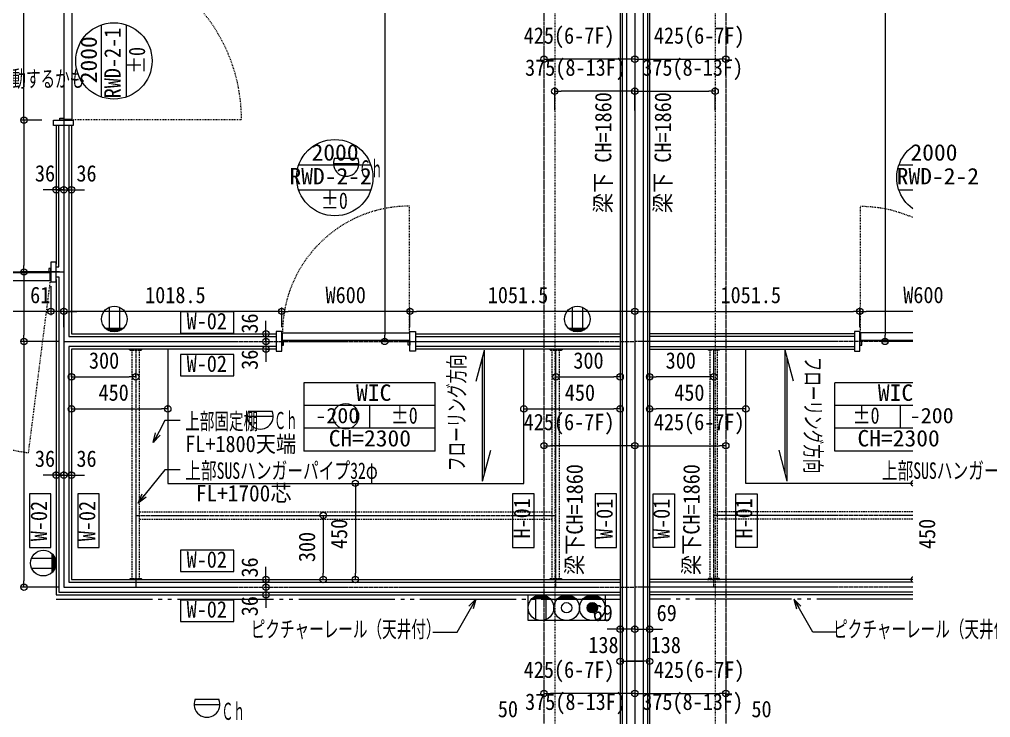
# Model space of a CAD drawing. Units: millimetres at full size, sheet at 1:30. Extents: x -17796 to 21385, y -23279 to 7734.
# Drawn here: x -12017 to -7477, y -2278 to 989 of the extents above; entities that cross this region are included whole.
import ezdxf
from ezdxf.enums import TextEntityAlignment as Align

# ---------------------------------------------------------------- set-up
doc = ezdxf.new("R2010")
doc.units = ezdxf.units.MM
doc.header["$LTSCALE"] = 30
for name, pattern in [('USER11', [0.25, 0.125, -0.125]), ('USER14', [18.9, 15, -0.9, 0.6, -0.9, 0.6, -0.9]), ('USER4', [0.78, 0.6, -0.06, 0.06, -0.06]), ('USER5', [0.375, 0.25, -0.125]), ('USER8', [0.75, 0.5, -0.25]), ('USER9', [2.3, 2, -0.1, 0.1, -0.1])]:
    doc.linetypes.add(name, pattern=pattern)
for name, color, linetype, lineweight in [('0-1_(W)電灯', 253, 'Continuous', 18), ('0-A_RC壁', 21, 'Continuous', 18), ('0-C_0_4P', 4, 'Continuous', 18), ('0-D_破線', 30, 'Continuous', 18), ('1-C_鋼製建具', 253, 'USER8', 18), ('1-F_衛生陶器・住設', 2, 'USER9', 18), ('E-E_文字', 6, 'Continuous', 9)]:
    doc.layers.add(name, color=color, linetype=linetype, lineweight=lineweight)
doc.styles.add('ＭＳ ゴシック', font='')
doc.styles.get('ＭＳ ゴシック').set_extended_font_data('MS Gothic')

msp = doc.modelspace()

# ---------------------------------------------------------------- linework, layer by layer
at = {"layer": '0-1_(W)電灯', "color": 3, "linetype": 'USER11'}
for p, q in [((-9564.72, 3297.42), (-9564.72, -4087.58)), ((-9514.72, 3297.42), (-9514.72, -4087.58)), ((-8764.72, 3297.42), (-8764.72, -4087.58)), ((-8714.72, 3297.42), (-8714.72, -4087.58))]:
    msp.add_line(p, q, dxfattribs=at)
at = {"layer": '0-1_(W)電灯', "color": 6}
for p, q in [((-10309.38, 3052.42), (-10309.38, -487.58)), ((-7970.07, 3052.42), (-7970.07, -487.58)), ((-11996.1, 547.42), (-11996.1, 1287.42)), ((-11634.26, 626.26), (-11634.26, 963.53)), ((-11517, 626.26), (-11517, 963.53)), ((-11911.9, 517.42), (-12013.6, 517.42)), ((-11911.9, 517.42), (-12013.6, 517.42)), ((-11996.1, 487.42), (-11996.1, -162.58)), ((-7839.72, 394.51), (-7841.57, 393.27)), ((-10374.18, 307.47), (-10711.46, 307.47)), ((-7839.72, 307.47), (-7905.27, 307.47)), ((-10374.18, 190.2), (-10711.46, 190.2)), ((-7839.72, 190.2), (-7905.27, 190.2)), ((-11829.72, -192.58), (-12013.6, -192.58)), ((-11829.72, -192.58), (-12013.6, -192.58)), ((-11996.1, -222.58), (-11996.1, -487.58)), ((-11870.72, -258.58), (-11870.72, -394.35)), ((-11870.72, -258.58), (-11870.72, -394.35)), ((-11809.72, -451.58), (-11809.72, -359.35)), ((-11809.72, -451.58), (-11809.72, -359.35)), ((-10791.22, -451.58), (-10791.22, -359.35)), ((-10791.22, -451.58), (-10791.22, -359.35)), ((-10191.22, -451.58), (-10191.22, -359.35)), ((-10191.22, -451.58), (-10191.22, -359.35)), ((-8088.22, -451.58), (-8088.22, -359.35)), ((-8088.22, -451.58), (-8088.22, -359.35)), ((-11900.72, -376.85), (-12658.72, -376.85)), ((-11900.72, -376.85), (-11930.72, -376.85)), ((-11809.72, -376.85), (-11870.72, -376.85)), ((-10821.22, -376.85), (-11779.72, -376.85)), ((-11779.72, -376.85), (-11749.72, -376.85)), ((-10221.22, -376.85), (-10761.22, -376.85)), ((-9169.72, -376.85), (-10161.22, -376.85)), ((-9139.72, -385.9), (-9139.72, -394.35)), ((-9139.72, -385.9), (-9139.72, -394.35)), ((-9109.72, -376.85), (-8118.22, -376.85)), ((-7839.72, -376.85), (-8058.22, -376.85)), ((-11829.72, -517.58), (-12013.6, -517.58)), ((-11829.72, -517.58), (-12013.6, -517.58)), ((-10297.75, -517.58), (-10326.88, -517.58)), ((-7839.72, -513.58), (-8085.22, -513.58)), ((-7981.7, -517.58), (-7952.57, -517.58)), ((-11996.1, -547.58), (-11996.1, -1637.58)), ((-11829.72, -1667.58), (-12013.6, -1667.58))]:
    msp.add_line(p, q, dxfattribs=at)
at = {"layer": '0-1_(W)電灯', "color": 171}
for p, q in [((-9564.72, 822.86), (-9564.72, 820.36)), ((-9139.72, 822.86), (-9139.72, 820.36)), ((-9139.72, 822.86), (-9139.72, 820.36)), ((-8714.72, 822.86), (-8714.72, 820.36)), ((-9169.72, 802.86), (-9534.72, 802.86)), ((-9109.72, 802.86), (-8744.72, 802.86)), ((-9514.72, 563.37), (-9514.72, 670.36)), ((-9169.72, 652.86), (-9484.72, 652.86)), ((-9139.72, 563.37), (-9139.72, 670.36)), ((-9139.72, 563.37), (-9139.72, 670.36)), ((-9109.72, 652.86), (-8794.72, 652.86)), ((-8764.72, 563.37), (-8764.72, 670.36)), ((-11875.72, 192.16), (-11905.72, 192.16)), ((-11839.72, 192.16), (-11869.72, 192.16)), ((-11845.72, 192.16), (-11845.72, 209.66)), ((-11809.72, 192.16), (-11809.72, 209.66)), ((-11809.72, 192.16), (-11773.72, 192.16)), ((-11779.72, 192.16), (-11749.72, 192.16)), ((-11773.72, 192.16), (-11773.72, 209.66)), ((-11743.72, 192.16), (-11713.72, 192.16)), ((-10864.56, -451.58), (-10864.56, -421.58)), ((-10864.56, -487.58), (-10864.56, -457.58)), ((-10864.56, -481.58), (-10847.06, -481.58)), ((-10864.56, -517.58), (-10847.06, -517.58)), ((-10864.56, -517.58), (-10864.56, -553.58)), ((-10864.56, -547.58), (-10864.56, -577.58)), ((-10864.56, -553.58), (-10847.06, -553.58)), ((-10864.56, -583.58), (-10864.56, -613.58)), ((-9564.72, -985.49), (-9564.72, -987.99)), ((-9139.72, -985.49), (-9139.72, -987.99)), ((-9139.72, -985.49), (-9139.72, -987.99)), ((-8714.72, -985.49), (-8714.72, -987.99)), ((-9169.72, -1005.49), (-9534.72, -1005.49)), ((-9109.72, -1005.49), (-8744.72, -1005.49)), ((-11845.72, -1142.8), (-11845.72, -1125.3)), ((-11809.72, -1142.8), (-11809.72, -1125.3)), ((-11773.72, -1142.8), (-11773.72, -1125.3)), ((-11875.72, -1142.8), (-11905.72, -1142.8)), ((-11839.72, -1142.8), (-11869.72, -1142.8)), ((-11809.72, -1142.8), (-11773.72, -1142.8)), ((-11779.72, -1142.8), (-11749.72, -1142.8)), ((-11743.72, -1142.8), (-11713.72, -1142.8)), ((-10864.56, -1601.58), (-10864.56, -1571.58)), ((-10864.56, -1637.58), (-10864.56, -1607.58)), ((-10864.56, -1631.58), (-10847.06, -1631.58)), ((-10864.56, -1667.58), (-10847.06, -1667.58)), ((-10864.56, -1667.58), (-10864.56, -1703.58)), ((-10864.56, -1697.58), (-10864.56, -1727.58)), ((-10864.56, -1703.58), (-10847.06, -1703.58)), ((-10864.56, -1733.58), (-10864.56, -1763.58)), ((-9208.72, -1864.39), (-9208.72, -1846.89)), ((-9139.72, -1864.39), (-9139.72, -1846.89)), ((-9139.72, -1864.39), (-9139.72, -1846.89)), ((-9070.72, -1864.39), (-9070.72, -1846.89)), ((-9238.72, -1864.39), (-9268.72, -1864.39)), ((-9139.72, -1864.39), (-9208.72, -1864.39)), ((-9169.72, -1864.39), (-9199.72, -1864.39)), ((-9139.72, -1864.39), (-9070.72, -1864.39)), ((-9109.72, -1864.39), (-9079.72, -1864.39)), ((-9040.72, -1864.39), (-9010.72, -1864.39)), ((-9208.72, -1994.39), (-9208.72, -1996.89)), ((-9208.72, -1994.39), (-9208.72, -1996.89)), ((-9070.72, -1994.39), (-9070.72, -1996.89)), ((-9070.72, -1994.39), (-9070.72, -1996.89)), ((-9178.72, -2014.39), (-9100.72, -2014.39)), ((-9100.72, -2014.39), (-9178.72, -2014.39)), ((-9564.72, -2144.39), (-9564.72, -2146.89)), ((-9169.72, -2164.39), (-9534.72, -2164.39)), ((-9139.72, -2144.39), (-9139.72, -2146.89)), ((-9139.72, -2144.39), (-9139.72, -2146.89)), ((-9109.72, -2164.39), (-8744.72, -2164.39)), ((-8714.72, -2144.39), (-8714.72, -2146.89))]:
    msp.add_line(p, q, dxfattribs=at)
at = {"layer": '0-1_(W)電灯', "color": 7}
for p, q in [((-9564.72, 802.86), (-9534.72, 802.86)), ((-9139.72, 802.86), (-9169.72, 802.86)), ((-9139.72, 802.86), (-9109.72, 802.86)), ((-8714.72, 802.86), (-8744.72, 802.86)), ((-9514.72, 652.86), (-9484.72, 652.86)), ((-9139.72, 652.86), (-9169.72, 652.86)), ((-9139.72, 652.86), (-9109.72, 652.86)), ((-8764.72, 652.86), (-8794.72, 652.86)), ((-11996.1, 517.42), (-11996.1, 547.42)), ((-11996.1, 517.42), (-11996.1, 487.42)), ((-11845.72, 192.16), (-11875.72, 192.16)), ((-11809.72, 192.16), (-11839.72, 192.16)), ((-11809.72, 192.16), (-11779.72, 192.16)), ((-11773.72, 192.16), (-11743.72, 192.16)), ((-11996.1, -192.58), (-11996.1, -162.58)), ((-11996.1, -192.58), (-11996.1, -222.58)), ((-11870.72, -376.85), (-11900.72, -376.85)), ((-11870.72, -376.85), (-11900.72, -376.85)), ((-11809.72, -376.85), (-11779.72, -376.85)), ((-11809.72, -376.85), (-11779.72, -376.85)), ((-10791.22, -376.85), (-10821.22, -376.85)), ((-10791.22, -376.85), (-10761.22, -376.85)), ((-10191.22, -376.85), (-10221.22, -376.85)), ((-10191.22, -376.85), (-10161.22, -376.85)), ((-9139.72, -376.85), (-9169.72, -376.85)), ((-9139.72, -376.85), (-9109.72, -376.85)), ((-8088.22, -376.85), (-8118.22, -376.85)), ((-8088.22, -376.85), (-8058.22, -376.85)), ((-10864.56, -481.58), (-10864.56, -451.58)), ((-11996.1, -517.58), (-11996.1, -487.58)), ((-10864.56, -517.58), (-10864.56, -487.58)), ((-10309.38, -517.58), (-10309.38, -487.58)), ((-7970.07, -517.58), (-7970.07, -487.58)), ((-11996.1, -517.58), (-11996.1, -547.58)), ((-10864.56, -517.58), (-10864.56, -547.58)), ((-10864.56, -553.58), (-10864.56, -583.58)), ((-11773.72, -683.37), (-11743.72, -683.37)), ((-11473.72, -683.37), (-11503.72, -683.37)), ((-10074, -710.61), (-10687.33, -710.61)), ((-10687.33, -710.61), (-10687.33, -1030.61)), ((-10074, -1030.61), (-10074, -710.61)), ((-9508.72, -683.37), (-9478.72, -683.37)), ((-9208.72, -683.37), (-9238.72, -683.37)), ((-9070.72, -683.37), (-9040.72, -683.37)), ((-8770.72, -683.37), (-8800.72, -683.37)), ((-7839.72, -710.61), (-8205.45, -710.61)), ((-8205.45, -1030.61), (-8205.45, -710.61)), ((-10074, -817.28), (-10687.33, -817.28)), ((-10380.66, -817.28), (-10380.66, -923.94)), ((-7839.72, -817.28), (-8205.45, -817.28)), ((-7898.79, -817.28), (-7898.79, -923.94)), ((-11773.72, -833.37), (-11743.72, -833.37)), ((-11323.72, -833.37), (-11353.72, -833.37)), ((-9658.72, -833.37), (-9628.72, -833.37)), ((-9208.72, -833.37), (-9238.72, -833.37)), ((-9070.72, -833.37), (-9040.72, -833.37)), ((-8620.72, -833.37), (-8650.72, -833.37)), ((-11391.69, -990.74), (-11370.73, -950.92)), ((-10074, -923.94), (-10687.33, -923.94)), ((-7839.72, -923.94), (-8205.45, -923.94)), ((-10074, -1030.61), (-10687.33, -1030.61)), ((-9564.72, -1005.49), (-9534.72, -1005.49)), ((-9139.72, -1005.49), (-9169.72, -1005.49)), ((-9139.72, -1005.49), (-9109.72, -1005.49)), ((-8714.72, -1005.49), (-8744.72, -1005.49)), ((-7839.72, -1030.61), (-8205.45, -1030.61)), ((-11845.72, -1142.8), (-11875.72, -1142.8)), ((-11809.72, -1142.8), (-11839.72, -1142.8)), ((-11809.72, -1142.8), (-11779.72, -1142.8)), ((-11773.72, -1142.8), (-11743.72, -1142.8)), ((-7839.72, -1168.31), (-7840.6, -1168.79)), ((-10446.69, -1181.58), (-10446.69, -1211.58)), ((-11462.59, -1273.78), (-11434.33, -1238.76)), ((-10596.69, -1331.58), (-10596.69, -1361.58)), ((-10864.56, -1631.58), (-10864.56, -1601.58)), ((-10596.69, -1631.58), (-10596.69, -1601.58)), ((-10446.69, -1631.58), (-10446.69, -1601.58)), ((-7839.72, -1618.31), (-7840.6, -1618.79)), ((-11996.1, -1667.58), (-11996.1, -1637.58)), ((-10864.56, -1667.58), (-10864.56, -1637.58)), ((-10864.56, -1667.58), (-10864.56, -1697.58)), ((-10864.56, -1703.58), (-10864.56, -1733.58)), ((-9883.41, -1723.58), (-9905.71, -1762.67)), ((-8396.04, -1723.58), (-8373.74, -1762.67)), ((-9208.72, -1864.39), (-9238.72, -1864.39)), ((-9139.72, -1864.39), (-9169.72, -1864.39)), ((-9139.72, -1864.39), (-9109.72, -1864.39)), ((-9070.72, -1864.39), (-9040.72, -1864.39)), ((-9208.72, -2014.39), (-9178.72, -2014.39)), ((-9208.72, -2014.39), (-9178.72, -2014.39)), ((-9070.72, -2014.39), (-9100.72, -2014.39)), ((-9070.72, -2014.39), (-9100.72, -2014.39)), ((-9564.72, -2164.39), (-9534.72, -2164.39)), ((-9139.72, -2164.39), (-9169.72, -2164.39)), ((-9139.72, -2164.39), (-9109.72, -2164.39)), ((-8714.72, -2164.39), (-8744.72, -2164.39))]:
    msp.add_line(p, q, dxfattribs=at)
at = {"layer": '0-1_(W)電灯', "color": 6, "linetype": 'USER11'}
for p, q in [((-11772.22, 520.42), (-10979.22, 520.42)), ((-10194.22, -477.58), (-10194.22, 115.42)), ((-8085.22, -477.58), (-8085.22, 115.42)), ((-7839.72, 61.72), (-7858.29, 70.28)), ((-11873.72, -232.58), (-11976.21, -1038.09))]:
    msp.add_line(p, q, dxfattribs=at)
at = {"layer": '0-1_(W)電灯', "color": 4}
for p, q in [((-11845.72, 492.42), (-11845.72, -156.58)), ((-10166.22, -481.58), (-9208.72, -481.58)), ((-8113.22, -481.58), (-9070.72, -481.58)), ((-9208.72, -553.58), (-10166.22, -553.58)), ((-9070.72, -553.58), (-8113.22, -553.58)), ((-11773.72, -683.37), (-11773.72, -665.87)), ((-11473.72, -683.37), (-11473.72, -665.87)), ((-9508.72, -683.37), (-9508.72, -665.87)), ((-9208.72, -683.37), (-9208.72, -665.87)), ((-9070.72, -683.37), (-9070.72, -665.87)), ((-8770.72, -683.37), (-8770.72, -665.87)), ((-11743.72, -683.37), (-11503.72, -683.37)), ((-9478.72, -683.37), (-9238.72, -683.37)), ((-8800.72, -683.37), (-9040.72, -683.37)), ((-11773.72, -833.37), (-11773.72, -815.87)), ((-11323.72, -833.37), (-11323.72, -815.87)), ((-9658.72, -833.37), (-9658.72, -815.87)), ((-9208.72, -833.37), (-9208.72, -815.87)), ((-9070.72, -833.37), (-9070.72, -815.87)), ((-8620.72, -833.37), (-8620.72, -815.87)), ((-11743.72, -833.37), (-11353.72, -833.37)), ((-9628.72, -833.37), (-9238.72, -833.37)), ((-8650.72, -833.37), (-9040.72, -833.37)), ((-10446.69, -1181.58), (-10429.19, -1181.58)), ((-10446.69, -1211.58), (-10446.69, -1601.58)), ((-7839.72, -1181.58), (-7850.26, -1181.58)), ((-10596.69, -1331.58), (-10579.19, -1331.58)), ((-10596.69, -1361.58), (-10596.69, -1601.58)), ((-10596.69, -1631.58), (-10579.19, -1631.58)), ((-10446.69, -1631.58), (-10429.19, -1631.58)), ((-7839.72, -1631.58), (-9070.72, -1631.58)), ((-7839.72, -1631.58), (-7850.26, -1631.58)), ((-7839.72, -1703.58), (-9070.72, -1703.58))]:
    msp.add_line(p, q, dxfattribs=at)
at = {"layer": '0-1_(W)電灯', "color": 30}
for p, q in [((-10166.22, -494.08), (-9208.72, -494.08)), ((-8113.22, -494.08), (-9070.72, -494.08)), ((-9208.72, -541.08), (-10166.22, -541.08)), ((-9070.72, -541.08), (-8113.22, -541.08)), ((-7839.72, -1644.08), (-9070.72, -1644.08)), ((-7839.72, -1691.08), (-9070.72, -1691.08))]:
    msp.add_line(p, q, dxfattribs=at)
at = {"layer": '0-1_(W)電灯', "color": 54, "linetype": 'USER4'}
for p, q in [((-11809.72, -517.58), (-9139.72, -517.58)), ((-7839.72, -517.58), (-9139.72, -517.58)), ((-7839.72, -1667.58), (-9139.72, -1667.58))]:
    msp.add_line(p, q, dxfattribs=at)
at = {"layer": '0-1_(W)電灯', "linetype": 'USER5'}
for p, q in [((-11490.72, -1631.58), (-11490.72, -553.58)), ((-11490.72, -1631.58), (-11490.72, -553.58)), ((-11490.72, -1631.58), (-11490.72, -553.58)), ((-11490.72, -1631.58), (-11490.72, -553.58)), ((-11456.72, -1631.58), (-11456.72, -553.58)), ((-11456.72, -1631.58), (-11456.72, -553.58)), ((-11456.72, -1631.58), (-11456.72, -553.58)), ((-11456.72, -1631.58), (-11456.72, -553.58)), ((-9525.72, -1631.58), (-9525.72, -553.58)), ((-9525.72, -1631.58), (-9525.72, -553.58)), ((-9525.72, -1631.58), (-9525.72, -553.58)), ((-9525.72, -1631.58), (-9525.72, -553.58)), ((-9491.72, -1631.58), (-9491.72, -553.58)), ((-9491.72, -1631.58), (-9491.72, -553.58)), ((-9491.72, -1631.58), (-9491.72, -553.58)), ((-9491.72, -1631.58), (-9491.72, -553.58)), ((-8787.72, -1631.58), (-8787.72, -553.58)), ((-8787.72, -1631.58), (-8787.72, -553.58)), ((-8787.72, -1631.58), (-8787.72, -553.58)), ((-8787.72, -1631.58), (-8787.72, -553.58)), ((-8753.72, -1631.58), (-8753.72, -553.58)), ((-8753.72, -1631.58), (-8753.72, -553.58)), ((-8753.72, -1631.58), (-8753.72, -553.58)), ((-8753.72, -1631.58), (-8753.72, -553.58)), ((-11456.72, -1314.58), (-9525.72, -1314.58)), ((-7839.72, -1314.58), (-8753.72, -1314.58)), ((-11456.72, -1348.58), (-9525.72, -1348.58)), ((-7839.72, -1348.58), (-8753.72, -1348.58))]:
    msp.add_line(p, q, dxfattribs=at)
at = {"layer": '0-1_(W)電灯', "color": 52, "linetype": 'USER4'}
for p, q in [((-11473.72, -553.58), (-11473.72, -1667.58)), ((-9508.72, -1667.58), (-9508.72, -553.58)), ((-8770.72, -1667.58), (-8770.72, -553.58)), ((-11473.72, -1331.58), (-9508.72, -1331.58)), ((-7839.72, -1331.58), (-8770.72, -1331.58))]:
    msp.add_line(p, q, dxfattribs=at)
at = {"layer": '0-1_(W)電灯', "color": 94}
for p, q in [((-9881.23, -702.98), (-9842.4, -558.09)), ((-9842.4, -1134.1), (-9842.4, -558.09)), ((-8437.04, -1134.1), (-8437.04, -558.09)), ((-8398.22, -702.98), (-8437.04, -558.09)), ((-9852.4, -1171.42), (-9852.4, -595.41)), ((-8427.04, -1171.42), (-8427.04, -595.41)), ((-9852.4, -1171.42), (-9813.58, -1026.53)), ((-8427.04, -1171.42), (-8465.87, -1026.53))]:
    msp.add_line(p, q, dxfattribs=at)
at = {"layer": '0-1_(W)電灯', "color": 3, "linetype": 'USER14'}
for p, q in [((-11845.72, -1723.58), (-9208.72, -1723.58)), ((-7839.72, -1723.58), (-9070.72, -1723.58))]:
    msp.add_line(p, q, dxfattribs=at)
at = {"layer": '0-1_(W)電灯', "color": 54, "linetype": 'USER4'}
for points in [[(-11809.72, 4129.15), (-11809.72, -1667.58), (-9139.72, -1667.58)], [(-15239.72, 452.42), (-13609.72, 452.42), (-13609.72, -192.58), (-11809.72, -192.58)]]:
    msp.add_lwpolyline(points, dxfattribs=at)
at = {"layer": '0-1_(W)電灯', "color": 6}
for points in [[(-11808.22, 520.42), (-11808.22, 1313.42), (-11772.22, 1313.42), (-11772.22, 520.42)], [(-11858.22, 492.42), (-11858.22, 517.42), (-11766.22, 517.42), (-11766.22, 492.42)], [(-11829.22, 517.42), (-11829.22, 526.42), (-11809.22, 526.42), (-11809.22, 517.42)], [(-11870.72, -175.58), (-11879.72, -175.58), (-11879.72, -195.58), (-11870.72, -195.58)], [(-11845.72, -146.58), (-11870.72, -146.58), (-11870.72, -238.58), (-11845.72, -238.58)], [(-11873.72, -196.58), (-12685.72, -196.58), (-12685.72, -232.58), (-11873.72, -232.58)], [(-10816.22, -562.58), (-10791.22, -562.58), (-10791.22, -471.58), (-10816.22, -471.58)], [(-10194.22, -513.58), (-10787.22, -513.58), (-10787.22, -477.58), (-10194.22, -477.58)], [(-10166.22, -562.58), (-10191.22, -562.58), (-10191.22, -471.58), (-10166.22, -471.58)], [(-8113.22, -562.58), (-8088.22, -562.58), (-8088.22, -471.58), (-8113.22, -471.58)], [(-10791.22, -534.58), (-10782.22, -534.58), (-10782.22, -514.58), (-10791.22, -514.58)], [(-10191.22, -534.58), (-10200.22, -534.58), (-10200.22, -514.58), (-10191.22, -514.58)], [(-8088.22, -534.58), (-8079.22, -534.58), (-8079.22, -514.58), (-8088.22, -514.58)]]:
    msp.add_lwpolyline(points, close=True, dxfattribs=at)
at = {"layer": '0-1_(W)電灯', "color": 30}
for points in [[(-11845.72, -169.08), (-11833.22, -169.08), (-11833.22, 492.42)], [(-11786.22, 492.42), (-11786.22, -494.08), (-10816.22, -494.08)], [(-11845.72, -216.08), (-11833.22, -216.08), (-11833.22, -1691.08), (-9208.72, -1691.08)], [(-10816.22, -541.08), (-11786.22, -541.08), (-11786.22, -1644.08), (-9208.72, -1644.08)]]:
    msp.add_lwpolyline(points, dxfattribs=at)
at = {"layer": '0-1_(W)電灯', "color": 4}
for points in [[(-11773.72, 492.42), (-11773.72, -481.58), (-10816.22, -481.58)], [(-11845.72, -228.58), (-11845.72, -1703.58), (-9208.72, -1703.58)], [(-10816.22, -553.58), (-11773.72, -553.58), (-11773.72, -1631.58), (-9208.72, -1631.58)]]:
    msp.add_lwpolyline(points, dxfattribs=at)
at = {"layer": '0-1_(W)電灯', "color": 6}
for points in [[(-7915.17, 248.83), (-7914.62, 262.84), (-7912.97, 276.76), (-7910.23, 290.51), (-7906.43, 304.01), (-7901.58, 317.16), (-7895.71, 329.89), (-7888.86, 342.12), (-7881.07, 353.78), (-7872.39, 364.79), (-7862.87, 375.08), (-7852.58, 384.6), (-7841.57, 393.27)], [(-7839.72, 103.16), (-7841.57, 104.39), (-7852.58, 113.07), (-7862.87, 122.59), (-7872.39, 132.88), (-7881.07, 143.89), (-7888.86, 155.55), (-7895.71, 167.78), (-7901.58, 180.51), (-7906.43, 193.66), (-7910.23, 207.16), (-7912.97, 220.9), (-7914.62, 234.83), (-7915.17, 248.83)], [(-7839.72, -477.58), (-8085.22, -477.58), (-8085.22, -513.58)], [(-11323.72, -553.58), (-11323.72, -1181.58), (-9658.72, -1181.58), (-9658.72, -553.58)], [(-7839.72, -1181.58), (-8620.72, -1181.58), (-8620.72, -553.58)]]:
    msp.add_lwpolyline(points, dxfattribs=at)
at = {"layer": '0-1_(W)電灯', "color": 171}
for points in [[(-11845.72, 192.16), (-11809.72, 192.16), (-11809.72, 209.66)], [(-10864.56, -481.58), (-10864.56, -517.58), (-10847.06, -517.58)], [(-11845.72, -1142.8), (-11809.72, -1142.8), (-11809.72, -1125.3)], [(-10864.56, -1631.58), (-10864.56, -1667.58), (-10847.06, -1667.58)]]:
    msp.add_lwpolyline(points, dxfattribs=at)
at = {"layer": '0-1_(W)電灯', "color": 6, "linetype": 'USER11'}
msp.add_lwpolyline([(-8085.22, 115.42), (-8038.7, 113.59), (-7992.46, 108.12), (-7946.79, 99.03), (-7901.98, 86.39), (-7858.29, 70.28)], dxfattribs=at)
at = {"layer": '0-1_(W)電灯', "color": 2}
for points in [[(-11264.54, -478.99), (-11014.54, -478.99), (-11014.54, -378.99), (-11264.54, -378.99)], [(-11264.54, -678.31), (-11014.54, -678.31), (-11014.54, -578.31), (-11264.54, -578.31)], [(-11870.06, -1481.3), (-11870.06, -1231.3), (-11970.06, -1231.3), (-11970.06, -1481.3)], [(-11644.48, -1481.3), (-11644.48, -1231.3), (-11744.48, -1231.3), (-11744.48, -1481.3)], [(-9611.18, -1481.3), (-9611.18, -1231.3), (-9711.18, -1231.3), (-9711.18, -1481.3)], [(-9225.74, -1481.3), (-9225.74, -1231.3), (-9325.74, -1231.3), (-9325.74, -1481.3)], [(-9053.71, -1481.3), (-9053.71, -1231.3), (-8953.71, -1231.3), (-8953.71, -1481.3)], [(-8668.27, -1481.3), (-8668.27, -1231.3), (-8568.27, -1231.3), (-8568.27, -1481.3)], [(-11264.54, -1594.77), (-11014.54, -1594.77), (-11014.54, -1494.77), (-11264.54, -1494.77)], [(-11264.54, -1828.11), (-11014.54, -1828.11), (-11014.54, -1728.11), (-11264.54, -1728.11)]]:
    msp.add_lwpolyline(points, close=True, dxfattribs=at)
at = {"layer": '0-1_(W)電灯', "linetype": 'USER5'}
for points in [[(-11443.72, -553.58), (-11503.72, -553.58), (-11498.72, -558.58), (-11448.72, -558.58)], [(-11443.72, -553.58), (-11503.72, -553.58), (-11498.72, -558.58), (-11448.72, -558.58)], [(-11443.72, -553.58), (-11503.72, -553.58), (-11498.72, -558.58), (-11448.72, -558.58)], [(-11443.72, -553.58), (-11503.72, -553.58), (-11498.72, -558.58), (-11448.72, -558.58)], [(-9478.72, -553.58), (-9538.72, -553.58), (-9533.72, -558.58), (-9483.72, -558.58)], [(-9478.72, -553.58), (-9538.72, -553.58), (-9533.72, -558.58), (-9483.72, -558.58)], [(-9478.72, -553.58), (-9538.72, -553.58), (-9533.72, -558.58), (-9483.72, -558.58)], [(-9478.72, -553.58), (-9538.72, -553.58), (-9533.72, -558.58), (-9483.72, -558.58)], [(-8800.72, -553.58), (-8740.72, -553.58), (-8745.72, -558.58), (-8795.72, -558.58)], [(-8800.72, -553.58), (-8740.72, -553.58), (-8745.72, -558.58), (-8795.72, -558.58)], [(-8800.72, -553.58), (-8740.72, -553.58), (-8745.72, -558.58), (-8795.72, -558.58)], [(-8800.72, -553.58), (-8740.72, -553.58), (-8745.72, -558.58), (-8795.72, -558.58)], [(-11443.72, -1631.58), (-11503.72, -1631.58), (-11498.72, -1626.58), (-11448.72, -1626.58)], [(-11443.72, -1631.58), (-11503.72, -1631.58), (-11498.72, -1626.58), (-11448.72, -1626.58)], [(-11443.72, -1631.58), (-11503.72, -1631.58), (-11498.72, -1626.58), (-11448.72, -1626.58)], [(-11443.72, -1631.58), (-11503.72, -1631.58), (-11498.72, -1626.58), (-11448.72, -1626.58)], [(-9478.72, -1631.58), (-9538.72, -1631.58), (-9533.72, -1626.58), (-9483.72, -1626.58)], [(-9478.72, -1631.58), (-9538.72, -1631.58), (-9533.72, -1626.58), (-9483.72, -1626.58)], [(-9478.72, -1631.58), (-9538.72, -1631.58), (-9533.72, -1626.58), (-9483.72, -1626.58)], [(-9478.72, -1631.58), (-9538.72, -1631.58), (-9533.72, -1626.58), (-9483.72, -1626.58)], [(-8800.72, -1631.58), (-8740.72, -1631.58), (-8745.72, -1626.58), (-8795.72, -1626.58)], [(-8800.72, -1631.58), (-8740.72, -1631.58), (-8745.72, -1626.58), (-8795.72, -1626.58)], [(-8800.72, -1631.58), (-8740.72, -1631.58), (-8745.72, -1626.58), (-8795.72, -1626.58)], [(-8800.72, -1631.58), (-8740.72, -1631.58), (-8745.72, -1626.58), (-8795.72, -1626.58)]]:
    msp.add_lwpolyline(points, close=True, dxfattribs=at)
at = {"layer": '0-1_(W)電灯', "color": 94}
for points in [[(-11266.52, -887.45), (-11337.32, -887.45), (-11391.27, -989.94)], [(-11266.52, -1118.54), (-11337.32, -1118.54), (-11462.02, -1273.08)], [(-10084.22, -1877.36), (-9971.17, -1877.36), (-9883.85, -1724.36)], [(-8195.23, -1877.36), (-8308.27, -1877.36), (-8395.59, -1724.36)]]:
    msp.add_lwpolyline(points, dxfattribs=at)
at = {"layer": '0-1_(W)電灯', "color": 7}
for points in [[(-11360.06, -956.53), (-11391.69, -990.74), (-11381.4, -945.3)], [(-7839.72, -1194.86), (-7840.6, -1194.37), (-7841.58, -1193.72), (-7842.5, -1192.99), (-7843.36, -1192.19), (-7844.16, -1191.32), (-7844.89, -1190.4), (-7845.55, -1189.42), (-7846.12, -1188.39), (-7846.62, -1187.32), (-7847.02, -1186.22), (-7847.34, -1185.08), (-7847.57, -1183.93), (-7847.71, -1182.76), (-7847.76, -1181.58), (-7847.71, -1180.41), (-7847.57, -1179.24), (-7847.34, -1178.08), (-7847.02, -1176.95), (-7846.62, -1175.84), (-7846.12, -1174.77), (-7845.55, -1173.75), (-7844.89, -1172.77), (-7844.16, -1171.84), (-7843.36, -1170.98), (-7842.5, -1170.18), (-7841.58, -1169.45), (-7840.6, -1168.79)], [(-11424.95, -1246.33), (-11462.59, -1273.78), (-11443.71, -1231.18)], [(-7839.72, -1644.86), (-7840.6, -1644.37), (-7841.58, -1643.72), (-7842.5, -1642.99), (-7843.36, -1642.19), (-7844.16, -1641.32), (-7844.89, -1640.4), (-7845.55, -1639.42), (-7846.12, -1638.39), (-7846.62, -1637.32), (-7847.02, -1636.22), (-7847.34, -1635.08), (-7847.57, -1633.93), (-7847.71, -1632.76), (-7847.76, -1631.58), (-7847.71, -1630.41), (-7847.57, -1629.24), (-7847.34, -1628.08), (-7847.02, -1626.95), (-7846.62, -1625.84), (-7846.12, -1624.77), (-7845.55, -1623.75), (-7844.89, -1622.77), (-7844.16, -1621.84), (-7843.36, -1620.98), (-7842.5, -1620.18), (-7841.58, -1619.45), (-7840.6, -1618.79)], [(-9916.18, -1756.69), (-9883.41, -1723.58), (-9895.24, -1768.64)], [(-8363.26, -1756.69), (-8396.04, -1723.58), (-8384.21, -1768.64)]]:
    msp.add_lwpolyline(points, dxfattribs=at)
at = {"layer": '0-1_(W)電灯', "color": 6}
for centre in [(-11575.63, 794.9), (-10542.82, 248.83)]:
    msp.add_circle(centre, 178.54, dxfattribs=at)
at = {"layer": '0-1_(W)電灯', "color": 7}
for centre in [(-9564.72, 802.86), (-9139.72, 802.86), (-9139.72, 802.86), (-8714.72, 802.86), (-9514.72, 652.86), (-9139.72, 652.86), (-9139.72, 652.86), (-8764.72, 652.86), (-11996.1, 517.42), (-11996.1, 517.42), (-11845.72, 192.16), (-11809.72, 192.16), (-11809.72, 192.16), (-11773.72, 192.16), (-11996.1, -192.58), (-11996.1, -192.58), (-11870.72, -376.85), (-11870.72, -376.85), (-11809.72, -376.85), (-11809.72, -376.85), (-10791.22, -376.85), (-10791.22, -376.85), (-10191.22, -376.85), (-10191.22, -376.85), (-9139.72, -376.85), (-9139.72, -376.85), (-8088.22, -376.85), (-8088.22, -376.85), (-10864.56, -481.58), (-11996.1, -517.58), (-11996.1, -517.58), (-10864.56, -517.58), (-10864.56, -517.58), (-10864.56, -553.58), (-10309.38, -517.58), (-7970.07, -517.58), (-11773.72, -683.37), (-11473.72, -683.37), (-9508.72, -683.37), (-9208.72, -683.37), (-9070.72, -683.37), (-8770.72, -683.37), (-11773.72, -833.37), (-11323.72, -833.37), (-9658.72, -833.37), (-9208.72, -833.37), (-9070.72, -833.37), (-8620.72, -833.37), (-9564.72, -1005.49), (-9139.72, -1005.49), (-9139.72, -1005.49), (-8714.72, -1005.49), (-11845.72, -1142.8), (-11809.72, -1142.8), (-11809.72, -1142.8), (-11773.72, -1142.8), (-10446.69, -1181.58), (-10596.69, -1331.58), (-10864.56, -1631.58), (-10596.69, -1631.58), (-10446.69, -1631.58), (-11996.1, -1667.58), (-10864.56, -1667.58), (-10864.56, -1667.58), (-10864.56, -1703.58), (-9208.72, -1864.39), (-9139.72, -1864.39), (-9139.72, -1864.39), (-9070.72, -1864.39), (-9208.72, -2014.39), (-9208.72, -2014.39), (-9070.72, -2014.39), (-9070.72, -2014.39), (-9564.72, -2164.39), (-9139.72, -2164.39), (-9139.72, -2164.39), (-8714.72, -2164.39)]:
    msp.add_circle(centre, 15, dxfattribs=at)
at = {"layer": '0-1_(W)電灯', "color": 6, "linetype": 'USER11'}
for centre, radius, start, end in [((-11772.22, 520.42), 793, 0, 90), ((-10194.22, -477.58), 593, 90, 180), ((-11873.72, -232.58), 812, 179.95068, 262.74904)]:
    msp.add_arc(centre, radius, start, end, dxfattribs=at)
at = {"layer": '0-A_RC壁'}
msp.add_line((-9139.72, 3432.42), (-9139.72, -4117.58), dxfattribs=at)
at = {"layer": '0-C_0_4P'}
for p, q in [((-9208.72, 3432.42), (-9208.72, -4117.58)), ((-9199.22, 3432.42), (-9199.22, -4117.58)), ((-9080.22, 3432.42), (-9080.22, -4117.58)), ((-9070.72, 3432.42), (-9070.72, -4117.58))]:
    msp.add_line(p, q, dxfattribs=at)
at = {"layer": '0-D_破線'}
for p, q in [((-9178.22, 3432.42), (-9178.22, -4117.58)), ((-9101.22, 3432.42), (-9101.22, -4117.58))]:
    msp.add_line(p, q, dxfattribs=at)
at = {"layer": '1-C_鋼製建具'}
for p, q in [((-9564.72, 3382.42), (-9564.72, -4117.58)), ((-8714.72, 3382.42), (-8714.72, -4117.58))]:
    msp.add_line(p, q, dxfattribs=at)
at = {"layer": '1-F_衛生陶器・住設'}
msp.add_line((-9139.72, 7041.73), (-9139.72, -7887.16), dxfattribs=at)
at = {"layer": 'E-E_文字'}
for p, q in [((-10544.72, 339.45), (-10434.72, 339.45)), ((-10549.72, 315.45), (-10429.72, 315.45)), ((-11597.72, -357.84), (-11597.72, -467.84)), ((-11549.72, -357.84), (-11549.72, -467.84)), ((-9432.8, -357.84), (-9432.8, -467.84)), ((-9384.8, -357.84), (-9384.8, -467.84)), ((-11616.56, -454.84), (-11530.88, -454.84)), ((-11613.4, -457.84), (-11534.05, -457.84)), ((-11609.72, -460.84), (-11537.73, -460.84)), ((-11605.33, -463.84), (-11542.12, -463.84)), ((-11599.87, -466.84), (-11547.58, -466.84)), ((-11592.46, -469.84), (-11554.99, -469.84)), ((-9451.64, -454.84), (-9365.96, -454.84)), ((-9448.47, -457.84), (-9369.12, -457.84)), ((-9444.79, -460.84), (-9372.8, -460.84)), ((-9440.4, -463.84), (-9377.19, -463.84)), ((-9434.94, -466.84), (-9382.65, -466.84)), ((-9427.53, -469.84), (-9390.06, -469.84)), ((-10946.22, -843.58), (-10836.22, -843.58)), ((-10951.22, -867.58), (-10831.22, -867.58)), ((-11960.72, -1530.99), (-11850.72, -1530.99)), ((-11863.72, -1597.83), (-11863.72, -1512.15)), ((-11860.72, -1594.67), (-11860.72, -1515.31)), ((-11857.72, -1590.98), (-11857.72, -1519)), ((-11854.72, -1586.59), (-11854.72, -1523.39)), ((-11851.72, -1581.14), (-11851.72, -1528.84)), ((-11848.72, -1573.72), (-11848.72, -1536.26)), ((-11960.72, -1578.99), (-11850.72, -1578.99)), ((-11845.72, -1554.99), (-11845.72, -1554.99)), ((-9535.88, -1721.58), (-9621.56, -1721.58)), ((-9539.05, -1718.58), (-9618.4, -1718.58)), ((-9542.73, -1715.58), (-9614.72, -1715.58)), ((-9547.12, -1712.58), (-9610.33, -1712.58)), ((-9552.58, -1709.58), (-9604.87, -1709.58)), ((-9602.72, -1818.58), (-9602.72, -1708.58)), ((-9559.99, -1706.58), (-9597.46, -1706.58)), ((-9554.72, -1818.58), (-9554.72, -1708.58)), ((-9415.88, -1721.58), (-9501.56, -1721.58)), ((-9419.05, -1718.58), (-9498.4, -1718.58)), ((-9422.73, -1715.58), (-9494.72, -1715.58)), ((-9427.12, -1712.58), (-9490.33, -1712.58)), ((-9432.58, -1709.58), (-9484.87, -1709.58)), ((-9439.99, -1706.58), (-9477.46, -1706.58)), ((-9295.88, -1721.58), (-9381.56, -1721.58)), ((-9299.05, -1718.58), (-9378.4, -1718.58)), ((-9302.73, -1715.58), (-9374.72, -1715.58)), ((-9307.12, -1712.58), (-9370.33, -1712.58)), ((-9312.58, -1709.58), (-9364.87, -1709.58)), ((-9319.99, -1706.58), (-9357.46, -1706.58)), ((-9314.72, -1763.58), (-9362.72, -1763.58)), ((-9314.91, -1760.58), (-9362.54, -1760.58)), ((-9314.91, -1766.58), (-9362.54, -1766.58)), ((-9315.49, -1757.58), (-9361.96, -1757.58)), ((-9315.49, -1769.58), (-9361.96, -1769.58)), ((-9316.48, -1754.58), (-9360.97, -1754.58)), ((-9317.94, -1751.58), (-9359.51, -1751.58)), ((-9319.99, -1748.58), (-9357.46, -1748.58)), ((-9322.85, -1745.58), (-9354.6, -1745.58)), ((-9327.1, -1742.58), (-9350.34, -1742.58)), ((-9316.48, -1772.58), (-9360.97, -1772.58)), ((-9317.94, -1775.58), (-9359.51, -1775.58)), ((-9319.99, -1778.58), (-9357.46, -1778.58)), ((-9322.85, -1781.58), (-9354.6, -1781.58)), ((-9327.1, -1784.58), (-9350.34, -1784.58)), ((-11200.72, -2216.07), (-11080.72, -2216.07)), ((-11195.72, -2192.07), (-11085.72, -2192.07))]:
    msp.add_line(p, q, dxfattribs=at)
for points in [[(-11616.56, -454.84), (-11573.72, -454.84), (-11530.88, -454.84)], [(-9451.64, -454.84), (-9408.8, -454.84), (-9365.96, -454.84)], [(-11863.72, -1597.83), (-11863.72, -1554.99), (-11863.72, -1512.15)], [(-9535.88, -1721.58), (-9578.72, -1721.58), (-9621.56, -1721.58)], [(-9415.88, -1721.58), (-9458.72, -1721.58), (-9501.56, -1721.58)], [(-9295.88, -1721.58), (-9338.72, -1721.58), (-9381.56, -1721.58)]]:
    msp.add_lwpolyline(points, dxfattribs=at)
msp.add_lwpolyline([(-9278.72, -1823.58), (-9638.72, -1823.58), (-9638.72, -1703.58), (-9278.72, -1703.58)], close=True, dxfattribs=at)
for centre, radius in [((-11573.72, -412.84), 60), ((-9408.8, -412.84), 60), ((-10491.22, -867.58), 60), ((-11905.72, -1554.99), 60), ((-9578.72, -1763.58), 60), ((-9458.72, -1763.58), 60), ((-9338.72, -1763.58), 60), ((-9458.72, -1763.58), 24), ((-9338.72, -1763.58), 24)]:
    msp.add_circle(centre, radius, dxfattribs=at)
for centre in [(-10489.72, 315.45), (-10891.22, -867.58), (-11140.72, -2216.07)]:
    msp.add_arc(centre, 60.01, 156.4305, 23.5695, dxfattribs=at)

# ---------------------------------------------------------------- texts
at = {"layer": '0-1_(W)電灯', "color": 9, "style": 'ＭＳ ゴシック', "width": 0.9}
for s, p in [('425(6-7F)', (-9659.39, 852.34)), ('425(6-7F)', (-9050.92, 852.34)), ('375(8-13F)', (-9652.97, 702.34)), ('375(8-13F)', (-9105.22, 702.34)), ('36', (-11944.83, 207.35)), ('36', (-11750.92, 207.35)), ('61', (-11967.23, -361.66)), ('1018.5', (-11429.62, -361.66)), ('W600', (-10586.08, -361.66)), ('1051.5', (-9827.46, -361.66)), ('1051.5', (-8739.24, -361.66)), ('W600', (-7884.86, -361.66)), ('300', (-11692.3, -668.17)), ('300', (-9427.3, -668.17)), ('300', (-8995.77, -668.17)), ('450', (-11647.56, -818.17)), ('450', (-9467.34, -818.17)), ('450', (-8955.73, -818.17)), ('425(6-7F)', (-9659.39, -956.01)), ('425(6-7F)', (-9050.92, -956.01)), ('36', (-11944.83, -1127.61)), ('36', (-11750.92, -1127.61)), ('69', (-9337.16, -1849.19)), ('69', (-9038.04, -1849.19)), ('138', (-9357.28, -1999.19)), ('138', (-9065.79, -1999.19)), ('425(6-7F)', (-9659.39, -2114.91)), ('425(6-7F)', (-9050.92, -2114.91)), ('375(8-13F)', (-9652.97, -2264.91)), ('375(8-13F)', (-9105.22, -2264.91)), ('50', (-9780.46, -2299.19)), ('50', (-8594.74, -2299.19))]:
    msp.add_text(s, height=76.97, dxfattribs=at).set_placement(p, align=Align.BOTTOM_LEFT)
at = {"layer": '0-1_(W)電灯', "color": 6, "style": 'ＭＳ ゴシック'}
for s, width, p in [('RWD-2-1', 0.9, (-11520.83, 620.04)), ('2000', 1.05, (-11632.1, 690.28)), ('±0', 0.8, (-11406.6, 734.28))]:
    msp.add_text(s, height=76.97, rotation=90, dxfattribs=dict(at, width=width)).set_placement(p, align=Align.BOTTOM_LEFT)
at = {"layer": '0-1_(W)電灯', "color": 1, "style": 'ＭＳ ゴシック', "width": 0.65}
msp.add_text('洗濯パンの為扉を↑方向に移動するかも', height=76.97, dxfattribs=at).set_placement((-12942.05, 649.78), align=Align.BOTTOM_LEFT)
at = {"layer": '0-1_(W)電灯', "color": 4, "style": 'ＭＳ ゴシック', "width": 0.9}
for s, p in [('梁下 CH=1860', (-9226.7, 82.69)), ('梁下 CH=1860', (-8947.76, 82.69)), ('梁下CH=1860', (-9360.37, -1610.61)), ('梁下CH=1860', (-8814.09, -1610.61))]:
    msp.add_text(s, height=76.97, rotation=90, dxfattribs=at).set_placement(p, align=Align.BOTTOM_LEFT)
at = {"layer": '0-1_(W)電灯', "color": 6, "style": 'ＭＳ ゴシック'}
for s, width, p in [('2000', 1.05, (-10651.54, 305.31)), ('2000', 1.05, (-7851.32, 305.31)), ('RWD-2-2', 1.05, (-10754.82, 194.03)), ('RWD-2-2', 1.05, (-7915.6, 194.03)), ('±0', 0.8, (-10607.54, 79.8))]:
    msp.add_text(s, height=76.97, dxfattribs=dict(at, width=width)).set_placement(p, align=Align.BOTTOM_LEFT)
at = {"layer": '0-1_(W)電灯', "color": 2, "style": 'ＭＳ ゴシック', "width": 0.9}
for p in [(-11235.54, -483.8), (-11235.54, -683.11), (-11235.54, -1599.57), (-11235.54, -1832.91)]:
    msp.add_text('W-02', height=76.97, dxfattribs=at).set_placement(p, align=Align.BOTTOM_LEFT)
at = {"layer": '0-1_(W)電灯', "color": 9, "style": 'ＭＳ ゴシック', "width": 0.9}
for s, p in [('36', (-10879.76, -480.9)), ('36', (-10879.76, -650.34)), ('450', (-10461.89, -1489.02)), ('450', (-7712.57, -1489.02)), ('300', (-10611.89, -1550.15)), ('36', (-10879.76, -1622.27)), ('36', (-10879.76, -1803.29))]:
    msp.add_text(s, height=76.97, rotation=90, dxfattribs=at).set_placement(p, align=Align.BOTTOM_LEFT)
at = {"layer": '0-1_(W)電灯', "color": 94, "style": 'ＭＳ ゴシック', "width": 0.65}
for rotation, p in [(90, (-9911.75, -1124.22)), (270, (-8367.7, -589.21))]:
    msp.add_text('フローリング方向', height=76.97, rotation=rotation, dxfattribs=at).set_placement(p, align=Align.BOTTOM_LEFT)
at = {"layer": '0-1_(W)電灯', "color": 7, "style": 'ＭＳ ゴシック'}
for s, height, width, p in [('WIC', 76.97, 1.05, (-10443.33, -818.74)), ('WIC', 76.97, 1.05, (-8003.68, -818.74)), ('-200', 71.84, 1.05, (-10633.55, -921.76)), ('±0', 76.97, 0.8, (-10280.66, -925.41)), ('±0', 76.97, 0.8, (-8121.52, -925.41)), ('-200', 71.84, 1.05, (-7854.41, -921.76)), ('CH=2300', 76.97, 1.05, (-10571.33, -1032.08)), ('CH=2300', 76.97, 1.05, (-8099.09, -1032.08))]:
    msp.add_text(s, height=height, dxfattribs=dict(at, width=width)).set_placement(p, align=Align.BOTTOM_LEFT)
at = {"layer": '0-1_(W)電灯', "color": 94, "style": 'ＭＳ ゴシック'}
for s, width, p in [('上部固定棚', 0.65, (-11242.34, -952.57)), ('FL+1800天端', 0.9, (-11242.34, -1058.64)), ('上部SUSハンガーパイプ32φ', 0.7, (-11242.34, -1183.66)), ('上部SUSハンガーパイプ32φ', 0.7, (-7985.14, -1183.66)), (' FL+1700芯', 0.95, (-11242.34, -1289.33)), ('ピクチャーレール（天井付）', 0.65, (-10935.84, -1925.39)), ('ピクチャーレール（天井付）', 0.65, (-8213, -1925.39))]:
    msp.add_text(s, height=76.97, dxfattribs=dict(at, width=width)).set_placement(p, align=Align.BOTTOM_LEFT)
at = {"layer": '0-1_(W)電灯', "color": 2, "style": 'ＭＳ ゴシック', "width": 0.9}
for s, p in [('W-02', (-11865.26, -1452.3)), ('W-02', (-11639.68, -1452.3)), ('H-01', (-9606.38, -1439.73)), ('W-01', (-9220.94, -1442.02)), ('W-01', (-8953.52, -1442.02)), ('H-01', (-8568.08, -1439.73))]:
    msp.add_text(s, height=76.97, rotation=90, dxfattribs=at).set_placement(p, align=Align.BOTTOM_LEFT)
at = {"layer": 'E-E_文字', "style": 'ＭＳ ゴシック', "width": 0.5}
for p in [(-10428.64, 225.78), (-10826.17, -951.64), (-11072.21, -2312.55)]:
    msp.add_text('Ｃｈ', height=80.22, dxfattribs=at).set_placement(p, align=Align.BOTTOM_LEFT)

doc.saveas('drawing.dxf')
